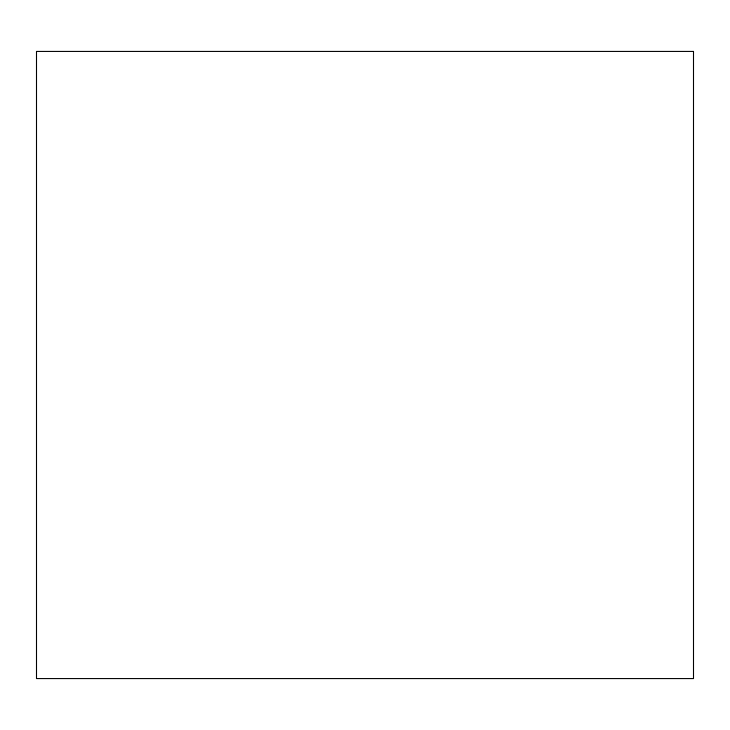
<?xml version="1.0" encoding="UTF-8"?>
<svg xmlns="http://www.w3.org/2000/svg" width="730" height="730" viewBox="0 0 730 730"><rect width="100%" height="100%" fill="white"/><g stroke="black" fill="none" stroke-linecap="round" stroke-linejoin="round"><path stroke-width="1.09" d="M693.5 51.428L36.5 51.428L36.5 678.572L693.5 678.572L693.5 51.428"/></g></svg>
